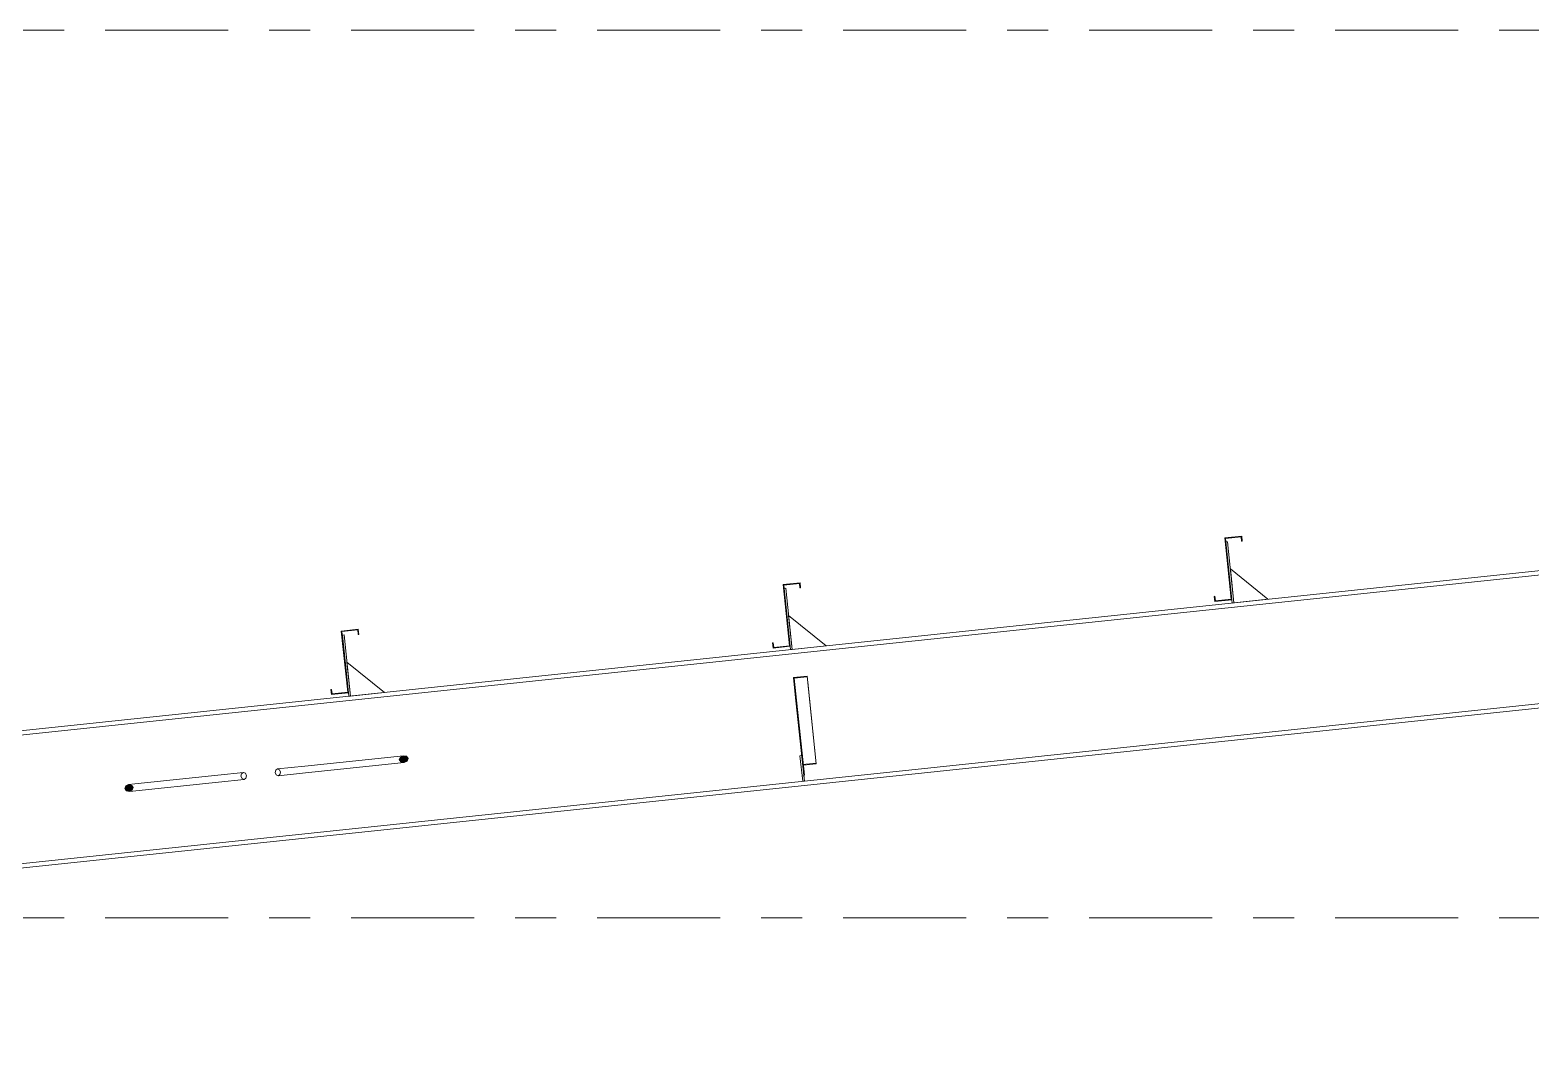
# Model space of a CAD drawing. Header units: millimetres. Extents: x -94 to 729, y -75 to 499.
# Drawn here: x 15.67 to 52.28, y 254.88 to 279.68 of the extents above; entities that cross this region are included whole.
import ezdxf

# ---------------------------------------------------------------- set-up
doc = ezdxf.new("R2010")
doc.units = ezdxf.units.MM
for name, pattern in [('XKITLINE00', [0]), ('XKITLINE02', [4, 2, -2]), ('XKITLINE03', [6, 3, -1, 1, -1])]:
    doc.linetypes.add(name, pattern=pattern)
doc.layers.add('Part', color=2, linetype='Continuous', lineweight=0)
doc.layers.add('S-grid', color=1, linetype='Continuous', lineweight=0)

# ---------------------------------------------------------------- blocks, each defined once
blk = doc.blocks.new('*A192')
at = {"layer": 'Part'}
blk.add_hatch(color=3, dxfattribs=at).paths.add_polyline_path([(34.287, 263.874), (34.618, 263.909), (34.62, 263.888), (34.305, 263.854), (34.348, 263.456), (34.331, 263.454)], flags=17)
blk = doc.blocks.new('*A221')
at = {"layer": 'Part'}
blk.add_hatch(color=3, dxfattribs=at).paths.add_polyline_path([(23.259, 265.006), (23.673, 265.05), (23.686, 264.925), (23.671, 264.924), (23.66, 265.033), (23.275, 264.993), (23.433, 263.499), (23.018, 263.456), (23.005, 263.58), (23.02, 263.582), (23.032, 263.472), (23.416, 263.513)], flags=17)
blk = doc.blocks.new('*A222')
at = {"layer": 'Part'}
blk.add_hatch(color=3, dxfattribs=at).paths.add_polyline_path([(34.032, 266.142), (34.447, 266.186), (34.46, 266.062), (34.445, 266.06), (34.433, 266.17), (34.049, 266.129), (34.206, 264.636), (33.792, 264.592), (33.779, 264.716), (33.794, 264.718), (33.805, 264.609), (34.19, 264.649)], flags=17)
blk = doc.blocks.new('*A223')
at = {"layer": 'Part'}
blk.add_hatch(color=3, dxfattribs=at).paths.add_polyline_path([(44.806, 267.279), (45.22, 267.323), (45.233, 267.198), (45.218, 267.197), (45.207, 267.306), (44.822, 267.265), (44.98, 265.772), (44.565, 265.728), (44.552, 265.853), (44.567, 265.854), (44.579, 265.745), (44.963, 265.785)], flags=17)
blk = doc.blocks.new('*A228')
at = {"layer": 'Part'}
blk.add_hatch(color=3, dxfattribs=at).paths.add_polyline_path([(24.773, 261.965), (24.852, 261.949), (24.89, 261.893), (24.865, 261.831), (24.791, 261.799), (24.712, 261.815), (24.674, 261.871), (24.699, 261.932)], flags=17)
blk = doc.blocks.new('*A229')
at = {"layer": 'Part'}
blk.add_hatch(color=3, dxfattribs=at).paths.add_polyline_path([(18.071, 261.258), (18.148, 261.241), (18.184, 261.186), (18.16, 261.124), (18.089, 261.092), (18.013, 261.109), (17.976, 261.164), (18.001, 261.226)], flags=17)
blk = doc.blocks.new('*A233')
at = {"layer": 'Part'}
blk.add_hatch(color=3, dxfattribs=at).paths.add_polyline_path([(23.259, 265.006), (23.673, 265.05), (23.686, 264.925), (23.671, 264.924), (23.66, 265.033), (23.275, 264.993), (23.433, 263.499), (23.018, 263.456), (23.005, 263.58), (23.02, 263.582), (23.032, 263.472), (23.416, 263.513)], flags=17)
blk = doc.blocks.new('*A234')
at = {"layer": 'Part'}
blk.add_hatch(color=3, dxfattribs=at).paths.add_polyline_path([(34.032, 266.142), (34.447, 266.186), (34.46, 266.062), (34.445, 266.06), (34.433, 266.17), (34.049, 266.129), (34.206, 264.636), (33.792, 264.592), (33.779, 264.716), (33.794, 264.718), (33.805, 264.609), (34.19, 264.649)], flags=17)
blk = doc.blocks.new('*A235')
at = {"layer": 'Part'}
blk.add_hatch(color=3, dxfattribs=at).paths.add_polyline_path([(44.806, 267.279), (45.22, 267.323), (45.233, 267.198), (45.218, 267.197), (45.207, 267.306), (44.822, 267.265), (44.98, 265.772), (44.565, 265.728), (44.552, 265.853), (44.567, 265.854), (44.579, 265.745), (44.963, 265.785)], flags=17)
blk = doc.blocks.new('*A1137')
at = {"layer": 'S-grid', "color": 1, "linetype": 'XKITLINE03', "lineweight": 0}
blk.add_line((-54.497, 279.675), (121.382, 279.675), dxfattribs=at)
blk = doc.blocks.new('*A1138')
at = {"layer": 'S-grid', "color": 1, "linetype": 'XKITLINE03', "lineweight": 0}
blk.add_line((-54.497, 258.009), (464.656, 258.009), dxfattribs=at)
blk = doc.blocks.new('*A1227')
at = {"layer": 'Part', "color": 2, "linetype": 'XKITLINE00', "lineweight": 0}
for p, q in [((69.622, 268.287), (-29.468, 257.836)), ((69.633, 268.18), (-29.346, 257.74)), ((69.96, 265.08), (67.206, 264.79)), ((66.874, 264.755), (-18.983, 255.699)), ((69.971, 264.972), (67.217, 264.682)), ((66.885, 264.647), (-18.972, 255.591)), ((-19.315, 255.664), (-25.84, 254.976)), ((-19.303, 255.556), (-25.718, 254.88))]:
    blk.add_line(p, q, dxfattribs=at)
at = {"layer": 'Part', "color": 7, "linetype": 'XKITLINE02', "lineweight": 0}
for p, q in [((69.971, 264.972), (69.622, 268.287)), ((67.206, 264.79), (66.874, 264.755)), ((67.217, 264.682), (66.885, 264.647)), ((67.206, 264.79), (66.891, 264.756)), ((-29.468, 257.836), (-25.718, 254.88)), ((-18.983, 255.699), (-19.315, 255.664)), ((-18.972, 255.591), (-19.303, 255.556))]:
    blk.add_line(p, q, dxfattribs=at)
blk = doc.blocks.new('*A1230')
at = {"layer": 'Part', "color": 2, "linetype": 'XKITLINE00', "lineweight": 0}
blk.add_line((23.395, 264.25), (24.312, 263.508), dxfattribs=at)
at = {"layer": 'Part', "color": 7, "linetype": 'XKITLINE02', "lineweight": 0}
for p, q in [((23.483, 263.421), (23.395, 264.25)), ((24.312, 263.508), (23.483, 263.421))]:
    blk.add_line(p, q, dxfattribs=at)
blk = doc.blocks.new('*A1231')
at = {"layer": 'Part', "color": 2, "linetype": 'XKITLINE00', "lineweight": 0}
for p, q in [((34.446, 261.963), (34.488, 261.967)), ((34.512, 261.341), (34.446, 261.963)), ((34.515, 261.707), (34.553, 261.346))]:
    blk.add_line(p, q, dxfattribs=at)
at = {"layer": 'Part', "color": 7, "linetype": 'XKITLINE02', "lineweight": 0}
for p, q in [((34.488, 261.967), (34.515, 261.707)), ((34.499, 261.466), (34.54, 261.47)), ((34.553, 261.346), (34.512, 261.341))]:
    blk.add_line(p, q, dxfattribs=at)
blk = doc.blocks.new('*A1232')
at = {"layer": 'Part', "color": 7, "linetype": 'XKITLINE02', "lineweight": 0}
for p, q in [((34.488, 261.967), (34.446, 261.963)), ((34.446, 261.963), (34.512, 261.341)), ((34.553, 261.346), (34.488, 261.967)), ((34.499, 261.466), (34.54, 261.47)), ((34.512, 261.341), (34.553, 261.346))]:
    blk.add_line(p, q, dxfattribs=at)
blk = doc.blocks.new('*A1233')
at = {"layer": 'Part', "color": 7, "linetype": 'XKITLINE02', "lineweight": 0}
for p, q in [((34.539, 261.485), (34.287, 263.874)), ((34.555, 261.487), (34.305, 263.854)), ((34.844, 261.769), (34.618, 263.909)), ((34.511, 261.747), (34.842, 261.782)), ((34.529, 261.736), (34.844, 261.769)), ((34.539, 261.485), (34.555, 261.487))]:
    blk.add_line(p, q, dxfattribs=at)
blk = doc.blocks.new('*A1234')
at = {"layer": 'Part', "color": 2, "linetype": 'XKITLINE00', "lineweight": 0}
for p, q in [((34.287, 263.874), (34.618, 263.909)), ((34.331, 263.454), (34.287, 263.874)), ((34.305, 263.854), (34.62, 263.888)), ((34.555, 261.487), (34.305, 263.854)), ((34.618, 263.909), (34.844, 261.769)), ((34.331, 263.454), (34.348, 263.456)), ((34.331, 263.454), (34.515, 261.707)), ((34.529, 261.736), (34.844, 261.769)), ((34.539, 261.485), (34.555, 261.487))]:
    blk.add_line(p, q, dxfattribs=at)
at = {"layer": 'Part', "color": 7, "linetype": 'XKITLINE02', "lineweight": 0}
for p, q in [((34.511, 261.747), (34.842, 261.782)), ((34.515, 261.707), (34.539, 261.485))]:
    blk.add_line(p, q, dxfattribs=at)
blk = doc.blocks.new('*A1235')
at = {"layer": 'Part', "color": 2, "linetype": 'XKITLINE00', "lineweight": 0}
blk.add_line((34.169, 265.386), (35.085, 264.645), dxfattribs=at)
at = {"layer": 'Part', "color": 7, "linetype": 'XKITLINE02', "lineweight": 0}
for p, q in [((34.256, 264.557), (34.169, 265.386)), ((35.085, 264.645), (34.256, 264.557))]:
    blk.add_line(p, q, dxfattribs=at)
blk = doc.blocks.new('*A1236')
at = {"layer": 'Part', "color": 2, "linetype": 'XKITLINE00', "lineweight": 0}
for p, q in [((34.099, 266.049), (34.058, 266.045)), ((34.256, 264.557), (34.099, 266.049)), ((34.206, 264.636), (34.215, 264.553))]:
    blk.add_line(p, q, dxfattribs=at)
at = {"layer": 'Part', "color": 7, "linetype": 'XKITLINE02', "lineweight": 0}
for p, q in [((34.058, 266.045), (34.206, 264.636)), ((34.215, 264.553), (34.256, 264.557))]:
    blk.add_line(p, q, dxfattribs=at)
blk = doc.blocks.new('*A1242')
at = {"layer": 'Part', "color": 2, "linetype": 'XKITLINE00', "lineweight": 0}
for p, q in [((44.873, 267.185), (44.831, 267.181)), ((45.03, 265.694), (44.873, 267.185)), ((44.98, 265.772), (44.989, 265.689))]:
    blk.add_line(p, q, dxfattribs=at)
at = {"layer": 'Part', "color": 7, "linetype": 'XKITLINE02', "lineweight": 0}
for p, q in [((44.831, 267.181), (44.98, 265.772)), ((44.989, 265.689), (45.03, 265.694))]:
    blk.add_line(p, q, dxfattribs=at)
blk = doc.blocks.new('*A1243')
at = {"layer": 'Part', "color": 2, "linetype": 'XKITLINE00', "lineweight": 0}
blk.add_line((45.859, 265.781), (44.943, 266.522), dxfattribs=at)
at = {"layer": 'Part', "color": 7, "linetype": 'XKITLINE02', "lineweight": 0}
for p, q in [((44.943, 266.522), (45.03, 265.694)), ((45.03, 265.694), (45.859, 265.781))]:
    blk.add_line(p, q, dxfattribs=at)
blk = doc.blocks.new('*A1346')
at = {"layer": 'Part', "color": 2, "linetype": 'XKITLINE00', "lineweight": 0}
for p, q in [((23.259, 265.006), (23.673, 265.05)), ((23.673, 265.05), (23.686, 264.925)), ((23.416, 263.513), (23.259, 265.006)), ((23.66, 265.033), (23.275, 264.993)), ((23.275, 264.993), (23.433, 263.499)), ((23.671, 264.924), (23.66, 265.033)), ((23.686, 264.925), (23.671, 264.924)), ((23.005, 263.58), (23.02, 263.582)), ((23.02, 263.582), (23.032, 263.472)), ((23.018, 263.456), (23.005, 263.58)), ((23.433, 263.499), (23.018, 263.456)), ((23.032, 263.472), (23.416, 263.513))]:
    blk.add_line(p, q, dxfattribs=at)
blk = doc.blocks.new('*A1347')
at = {"layer": 'Part', "color": 2, "linetype": 'XKITLINE00', "lineweight": 0}
for p, q in [((34.032, 266.142), (34.447, 266.186)), ((34.433, 266.17), (34.049, 266.129)), ((34.445, 266.06), (34.433, 266.17)), ((34.447, 266.186), (34.46, 266.062)), ((34.19, 264.649), (34.032, 266.142)), ((34.049, 266.129), (34.206, 264.636)), ((34.46, 266.062), (34.445, 266.06)), ((33.779, 264.716), (33.794, 264.718)), ((33.792, 264.592), (33.779, 264.716)), ((33.794, 264.718), (33.805, 264.609)), ((34.206, 264.636), (33.792, 264.592)), ((33.805, 264.609), (34.19, 264.649))]:
    blk.add_line(p, q, dxfattribs=at)
blk = doc.blocks.new('*A1348')
at = {"layer": 'Part', "color": 2, "linetype": 'XKITLINE00', "lineweight": 0}
for p, q in [((44.806, 267.279), (45.22, 267.323)), ((44.963, 265.785), (44.806, 267.279)), ((45.207, 267.306), (44.822, 267.265)), ((44.822, 267.265), (44.98, 265.772)), ((45.218, 267.197), (45.207, 267.306)), ((45.22, 267.323), (45.233, 267.198)), ((45.233, 267.198), (45.218, 267.197)), ((44.552, 265.853), (44.567, 265.854)), ((44.565, 265.728), (44.552, 265.853)), ((44.567, 265.854), (44.579, 265.745)), ((44.579, 265.745), (44.963, 265.785)), ((44.98, 265.772), (44.565, 265.728))]:
    blk.add_line(p, q, dxfattribs=at)
blk = doc.blocks.new('*A1353')
at = {"layer": 'Part', "color": 2, "linetype": 'XKITLINE00', "lineweight": 0}
for p, q in [((24.773, 261.965), (22.369, 261.711)), ((24.791, 261.799), (22.386, 261.545)), ((24.699, 261.932), (24.674, 261.871)), ((24.674, 261.871), (24.712, 261.815)), ((24.773, 261.965), (24.699, 261.932)), ((24.712, 261.815), (24.791, 261.799)), ((24.852, 261.949), (24.773, 261.965)), ((24.791, 261.799), (24.865, 261.831)), ((24.89, 261.893), (24.852, 261.949)), ((24.865, 261.831), (24.89, 261.893))]:
    blk.add_line(p, q, dxfattribs=at)
at = {"layer": 'Part', "color": 7, "linetype": 'XKITLINE02', "lineweight": 0}
for p, q in [((21.647, 261.551), (21.66, 261.612)), ((21.672, 261.495), (21.647, 261.551)), ((21.66, 261.612), (21.702, 261.641)), ((21.719, 261.475), (21.672, 261.495)), ((22.369, 261.711), (21.702, 261.641)), ((21.702, 261.641), (21.749, 261.621)), ((22.386, 261.545), (21.719, 261.475)), ((21.762, 261.504), (21.719, 261.475)), ((21.749, 261.621), (21.774, 261.565)), ((21.774, 261.565), (21.762, 261.504))]:
    blk.add_line(p, q, dxfattribs=at)
blk = doc.blocks.new('*A1354')
at = {"layer": 'Part', "color": 2, "linetype": 'XKITLINE00', "lineweight": 0}
for p, q in [((20.244, 261.487), (18.071, 261.258)), ((18.001, 261.226), (17.976, 261.164)), ((17.976, 261.164), (18.013, 261.109)), ((18.071, 261.258), (18.001, 261.226)), ((18.013, 261.109), (18.089, 261.092)), ((18.148, 261.241), (18.071, 261.258)), ((20.261, 261.321), (18.089, 261.092)), ((18.089, 261.092), (18.16, 261.124)), ((18.184, 261.186), (18.148, 261.241)), ((18.16, 261.124), (18.184, 261.186))]:
    blk.add_line(p, q, dxfattribs=at)
at = {"layer": 'Part', "color": 7, "linetype": 'XKITLINE02', "lineweight": 0}
for p, q in [((20.87, 261.553), (20.244, 261.487)), ((20.887, 261.387), (20.261, 261.321)), ((20.812, 261.463), (20.825, 261.524)), ((20.838, 261.407), (20.812, 261.463)), ((20.825, 261.524), (20.87, 261.553)), ((20.887, 261.387), (20.838, 261.407)), ((20.87, 261.553), (20.919, 261.534)), ((20.931, 261.417), (20.887, 261.387)), ((20.919, 261.534), (20.944, 261.477)), ((20.944, 261.477), (20.931, 261.417))]:
    blk.add_line(p, q, dxfattribs=at)
blk = doc.blocks.new('*A1358')
at = {"layer": 'Part', "color": 2, "linetype": 'XKITLINE00', "lineweight": 0}
for p, q in [((23.259, 265.006), (23.673, 265.05)), ((23.673, 265.05), (23.686, 264.925)), ((23.416, 263.513), (23.259, 265.006)), ((23.66, 265.033), (23.275, 264.993)), ((23.275, 264.993), (23.433, 263.499)), ((23.671, 264.924), (23.66, 265.033)), ((23.686, 264.925), (23.671, 264.924)), ((23.005, 263.58), (23.02, 263.582)), ((23.02, 263.582), (23.032, 263.472)), ((23.018, 263.456), (23.005, 263.58)), ((23.433, 263.499), (23.018, 263.456)), ((23.032, 263.472), (23.416, 263.513))]:
    blk.add_line(p, q, dxfattribs=at)
blk = doc.blocks.new('*A1359')
at = {"layer": 'Part', "color": 2, "linetype": 'XKITLINE00', "lineweight": 0}
for p, q in [((34.032, 266.142), (34.447, 266.186)), ((34.433, 266.17), (34.049, 266.129)), ((34.445, 266.06), (34.433, 266.17)), ((34.447, 266.186), (34.46, 266.062)), ((34.19, 264.649), (34.032, 266.142)), ((34.049, 266.129), (34.206, 264.636)), ((34.46, 266.062), (34.445, 266.06)), ((33.779, 264.716), (33.794, 264.718)), ((33.792, 264.592), (33.779, 264.716)), ((33.794, 264.718), (33.805, 264.609)), ((34.206, 264.636), (33.792, 264.592)), ((33.805, 264.609), (34.19, 264.649))]:
    blk.add_line(p, q, dxfattribs=at)
blk = doc.blocks.new('*A1360')
at = {"layer": 'Part', "color": 2, "linetype": 'XKITLINE00', "lineweight": 0}
for p, q in [((44.806, 267.279), (45.22, 267.323)), ((44.963, 265.785), (44.806, 267.279)), ((45.207, 267.306), (44.822, 267.265)), ((44.822, 267.265), (44.98, 265.772)), ((45.218, 267.197), (45.207, 267.306)), ((45.22, 267.323), (45.233, 267.198)), ((45.233, 267.198), (45.218, 267.197)), ((44.552, 265.853), (44.567, 265.854)), ((44.565, 265.728), (44.552, 265.853)), ((44.567, 265.854), (44.579, 265.745)), ((44.579, 265.745), (44.963, 265.785)), ((44.98, 265.772), (44.565, 265.728))]:
    blk.add_line(p, q, dxfattribs=at)
blk = doc.blocks.new('*A1371')
at = {"layer": 'Part', "color": 2, "linetype": 'XKITLINE00', "lineweight": 0}
for p, q in [((23.326, 264.913), (23.284, 264.908)), ((23.483, 263.421), (23.326, 264.913)), ((23.433, 263.499), (23.441, 263.416))]:
    blk.add_line(p, q, dxfattribs=at)
at = {"layer": 'Part', "color": 7, "linetype": 'XKITLINE02', "lineweight": 0}
for p, q in [((23.284, 264.908), (23.433, 263.499)), ((23.441, 263.416), (23.483, 263.421))]:
    blk.add_line(p, q, dxfattribs=at)

msp = doc.modelspace()

# ---------------------------------------------------------------- block references
at = {"lineweight": 0}
for name in ['*A1137', '*A1227', '*A223', '*A235', '*A1348', '*A1360', '*A1242', '*A1243', '*A222', '*A234', '*A1347', '*A1359', '*A1236', '*A221', '*A233', '*A1346', '*A1358', '*A1235', '*A1371', '*A1230', '*A192', '*A1233', '*A1234', '*A1353', '*A228', '*A1231', '*A1232', '*A1354', '*A229', '*A1138']:
    msp.add_blockref(name, (0, 0), dxfattribs=at)

doc.saveas('drawing.dxf')
